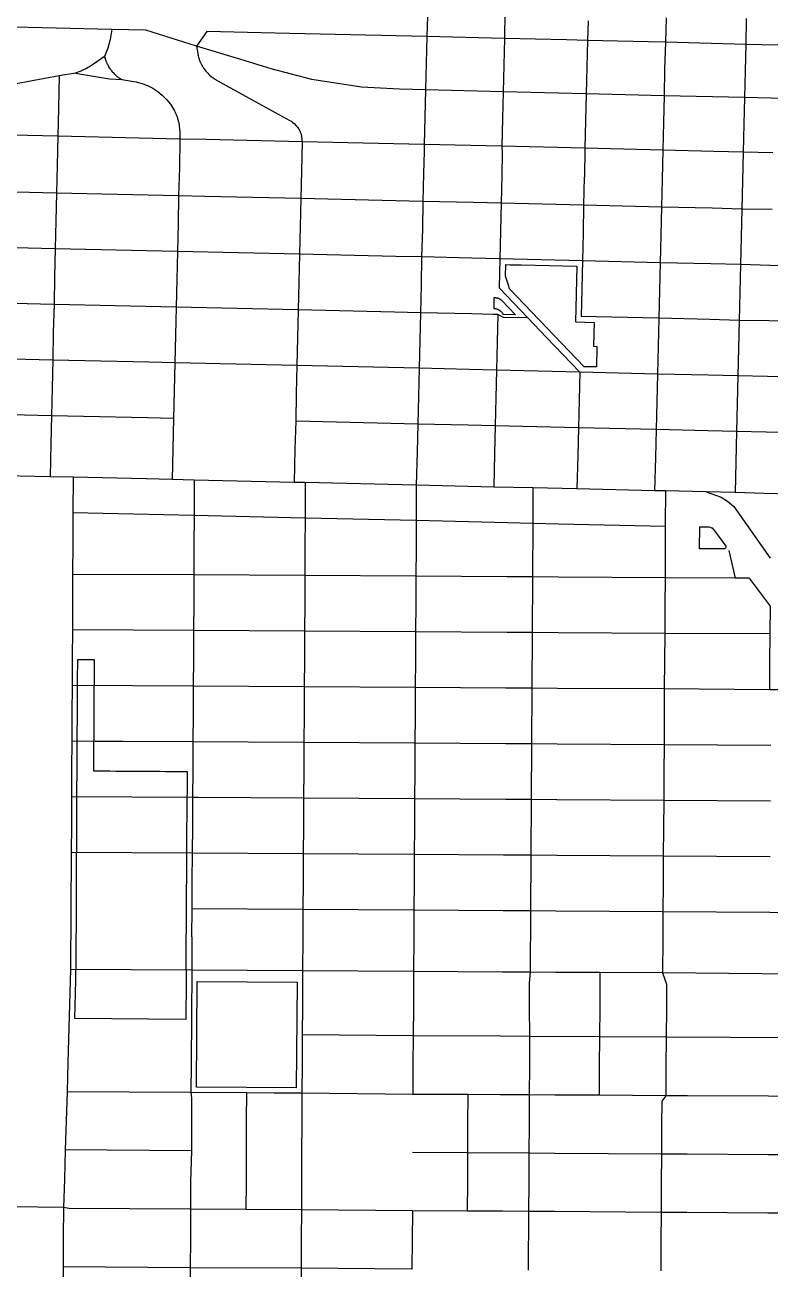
# Model space of a CAD drawing. Extents: x 1 to 394, y 101 to 384.
# Drawn here: x 111.73 to 141.66, y 213.8 to 263.77 of the extents above; entities that cross this region are included whole.
import ezdxf

# ---------------------------------------------------------------- set-up
doc = ezdxf.new("R2010")
doc.units = 0
doc.layers.get('0').update_dxf_attribs({"linetype": 'CONTINUOUS'})

msp = doc.modelspace()

# ---------------------------------------------------------------- linework, layer by layer
at = {"color": 4}
for points in [[(127.908892, 264.527581), (127.876206, 263.303953)], [(131.010932, 264.265667), (130.986417, 263.22211)], [(134.346232, 263.934179), (134.329888, 263.144353), (134.301266, 262.076239)], [(137.485107, 264.056954), (137.464678, 263.070693)], [(140.705825, 264.028311), (140.68131, 262.988839)], [(115.214284, 263.590423), (108.49456, 263.741841)], [(115.214284, 263.590423), (115.152892, 263.177092), (115.054726, 262.833326), (114.927866, 262.501848)], [(118.615062, 262.919265), (116.581137, 263.56178), (115.214284, 263.590381)], [(119.032489, 263.504484), (118.615062, 262.919265)], [(121.221918, 263.45537), (119.032489, 263.504505)], [(122.359607, 263.430824), (121.221918, 263.455339)], [(127.876153, 263.303953), (122.359607, 263.430824)], [(118.615062, 262.919265), (118.668283, 262.61643), (118.684626, 262.534608), (118.680436, 262.555038), (118.688817, 262.514074), (118.697198, 262.493645), (118.701389, 262.477302), (118.70977, 262.452787), (118.713961, 262.436443), (118.718151, 262.416014), (118.722342, 262.403756), (118.726533, 262.399566), (118.730723, 262.379136), (118.747067, 262.338173), (118.755448, 262.32183), (118.759638, 262.301401), (118.76802, 262.285057), (118.784363, 262.244094), (118.796621, 262.227751), (118.805002, 262.207321), (118.821345, 262.174634), (118.833603, 262.154205), (118.841984, 262.137862), (118.850365, 262.117433), (118.862623, 262.101089), (118.871004, 262.084746), (118.883262, 262.068402), (118.895519, 262.047973), (118.907777, 262.03163), (118.916158, 262.015286), (118.989808, 261.917121), (119.018409, 261.88852), (119.030666, 261.872177), (119.059267, 261.843576), (119.071525, 261.827233), (119.116574, 261.782183), (119.132917, 261.769926), (119.145175, 261.753582), (119.19431, 261.716705), (119.206567, 261.700362), (119.288389, 261.638969), (119.304733, 261.630588), (119.321076, 261.61833), (119.329457, 261.61414), (119.341715, 261.605759), (119.358058, 261.593501), (119.374402, 261.58512), (119.378592, 261.580929), (119.411279, 261.564586), (119.427622, 261.552328), (121.780747, 260.25504)], [(120.403438, 262.379074), (118.615062, 262.919265)], [(127.876153, 263.303953), (127.851638, 262.235838)], [(130.986375, 263.22211), (127.876153, 263.303932)], [(130.986375, 263.22211), (130.96186, 262.153996)], [(133.478649, 263.164814), (130.986375, 263.222121)], [(134.329867, 263.144353), (133.478649, 263.164782)], [(136.781209, 263.087057), (134.329867, 263.144364)], [(137.464646, 263.070693), (136.781209, 263.087036)], [(137.464646, 263.070693), (137.423683, 261.998482)], [(140.681268, 262.988839), (137.464646, 263.070661)], [(140.681268, 262.988839), (140.656753, 261.920725)], [(143.910168, 262.911083), (140.681268, 262.988819)], [(113.110784, 261.720194), (111.3838, 261.400995), (111.035948, 261.364117), (110.671721, 261.364117), (110.372972, 261.400995), (110.078319, 261.486902), (109.750927, 261.63832), (109.456275, 261.814294), (109.186179, 262.05165), (108.957005, 262.301285), (108.756474, 262.640956)], [(114.927814, 262.501848), (114.477647, 262.194917), (114.44077, 262.170402), (114.399807, 262.141801), (114.362929, 262.117286), (114.199233, 262.019121), (114.15827, 261.998692), (114.113221, 261.978262), (114.031399, 261.937299), (113.98635, 261.91687), (113.941301, 261.900526), (113.900338, 261.880097), (113.757103, 261.835048)], [(114.927814, 262.501848), (114.932004, 262.477333), (114.948348, 262.428198), (114.952538, 262.407769), (114.977053, 262.334119), (114.985435, 262.31369), (114.993816, 262.289174), (115.002197, 262.268745), (115.014455, 262.24423), (115.022836, 262.223801), (115.035093, 262.199286), (115.043475, 262.178857), (115.055732, 262.154341), (115.080247, 262.113378), (115.092505, 262.088863), (115.11702, 262.0479), (115.133363, 262.027471), (115.145621, 262.007041), (115.161964, 261.986612), (115.174222, 261.966183), (115.190565, 261.945754), (115.202823, 261.92941), (115.23551, 261.888447), (115.251853, 261.872104), (115.268196, 261.851674), (115.337761, 261.78211), (115.35819, 261.765767), (115.374533, 261.749423), (115.394962, 261.73308), (115.411306, 261.716736), (115.431735, 261.704479), (115.452164, 261.688136), (115.468508, 261.671792), (115.488937, 261.659535), (115.509366, 261.643191), (115.55033, 261.618676), (115.570759, 261.602333), (115.595274, 261.590075), (115.615703, 261.577818), (115.619894, 261.577818)], [(127.822953, 261.159542), (126.771214, 261.188143), (125.248837, 261.265879), (123.247661, 261.576896), (121.614788, 262.010698), (120.403438, 262.379011)], [(113.757385, 261.834786), (113.110784, 261.720194)], [(113.757385, 261.834786), (115.128345, 261.605612), (115.619433, 261.577011)], [(127.851607, 262.235838), (127.823006, 261.159542)], [(130.961828, 262.153996), (130.933228, 261.081785)], [(134.301225, 262.076239), (134.276709, 261.004028)], [(137.423714, 261.998482), (137.399199, 260.926271)], [(140.656711, 261.920725), (140.632196, 260.848514)], [(113.110784, 261.720194), (113.078097, 260.418819)], [(115.619433, 261.576959), (116.102328, 261.495137), (116.196407, 261.478793), (116.429667, 261.417401), (116.650659, 261.331493), (116.863469, 261.225094), (117.06399, 261.094137), (117.248147, 260.946805), (117.420035, 260.774927), (117.571452, 260.590771), (117.698313, 260.390239), (117.722828, 260.34519)], [(127.822953, 261.159542), (127.794352, 260.066871)], [(130.933175, 261.081785), (127.822953, 261.159521)], [(130.933175, 261.081785), (130.90866, 260.013671)], [(134.276668, 261.004028), (130.933175, 261.081764)], [(134.276668, 261.004028), (134.252152, 259.919539)], [(137.399168, 260.926271), (134.276668, 261.004007)], [(137.399168, 260.926271), (137.378739, 259.866339)], [(140.632154, 260.848514), (137.399168, 260.92625)], [(140.632154, 260.848514), (140.607639, 259.7804)], [(143.861064, 260.770758), (140.632154, 260.848494)], [(113.078045, 260.418819), (113.05353, 259.301591)], [(117.722922, 260.345148), (117.739266, 260.316547), (117.751523, 260.287946), (117.767867, 260.259345), (117.780124, 260.226659), (117.796468, 260.198058), (117.808725, 260.165371), (117.820983, 260.13677), (117.83324, 260.104083), (117.841621, 260.071396), (117.853879, 260.042795), (117.86226, 260.010109), (117.874518, 259.977422), (117.899033, 259.879257), (117.907414, 259.850656), (117.911605, 259.817969), (117.919986, 259.785282), (117.924177, 259.752595), (117.928367, 259.715718), (117.944711, 259.584761), (117.944711, 259.552074), (117.948901, 259.519388), (117.948901, 259.462081), (117.957282, 259.187889)], [(121.778484, 260.255123), (122.371885, 259.927732), (122.392315, 259.915474), (122.425002, 259.899131), (122.437259, 259.886873), (122.457688, 259.874616), (122.469946, 259.866234), (122.519081, 259.829357), (122.531338, 259.817099), (122.547682, 259.804842), (122.629504, 259.72302), (122.654019, 259.690333), (122.666276, 259.678076), (122.678534, 259.661732), (122.686915, 259.645389), (122.71143, 259.612702), (122.719811, 259.596359), (122.732069, 259.580015), (122.736259, 259.575825), (122.74045, 259.563567), (122.756793, 259.53088), (122.769051, 259.510451), (122.785394, 259.477764), (122.789585, 259.461421), (122.797966, 259.440992), (122.806347, 259.424648), (122.810538, 259.404219), (122.818919, 259.38379), (122.859883, 259.076869)], [(127.79431, 260.066871), (127.765709, 258.966017)], [(130.908618, 260.013671), (130.884103, 258.896442)], [(134.252111, 259.919539), (134.22351, 258.8146)], [(137.378707, 259.866339), (137.34602, 258.740929)], [(113.053498, 259.301591), (108.146708, 259.412087)], [(140.607607, 259.7804), (140.579006, 258.663172), (140.525733, 256.375526)], [(113.053498, 259.301591), (113.024897, 258.135259)], [(117.956182, 259.186999), (113.053498, 259.301591)], [(117.956182, 259.186999), (117.931667, 258.024763)], [(119.003836, 259.166538), (117.956182, 259.186967)], [(122.858877, 259.076513), (119.003836, 259.166506)], [(122.858877, 259.076513), (122.834362, 257.914267)], [(127.765668, 258.966017), (122.858877, 259.076513)], [(127.765668, 258.966017), (127.761477, 258.691825), (127.741048, 257.803771)], [(130.884072, 258.896442), (127.765668, 258.966007)], [(130.884072, 258.896442), (130.900415, 258.62225), (130.879986, 257.73011)], [(134.223468, 258.8146), (130.884072, 258.896421)], [(134.223468, 258.8146), (134.198953, 257.648257)], [(137.345968, 258.740929), (134.223468, 258.814579)], [(137.345968, 258.740929), (137.321453, 257.574597)], [(139.396258, 258.691825), (137.345968, 258.74096)], [(140.578954, 258.663172), (139.396258, 258.691773)], [(141.765757, 258.634529), (140.578954, 258.66313)], [(113.024845, 258.135259), (113.00033, 257.018031)], [(117.931636, 258.024763), (117.903035, 256.907535)], [(122.83432, 257.914267), (122.805719, 256.797039)], [(127.741111, 257.803771), (127.716595, 256.682457)], [(130.879975, 257.73011), (130.85546, 256.612882)], [(134.198911, 257.648257), (134.17031, 256.531039)], [(137.321411, 257.574597), (137.29281, 256.453283)], [(113.000299, 257.018031), (108.093508, 257.128527)], [(113.000299, 257.018031), (112.975783, 255.900813)], [(117.902983, 256.907535), (113.000299, 257.018031)], [(117.902983, 256.907535), (117.878467, 255.790317)], [(118.950636, 256.882988), (117.902983, 256.907503)], [(122.805677, 256.797039), (118.950636, 256.882946)], [(122.805677, 256.797039), (122.781162, 255.675724)], [(127.716554, 256.682457), (122.805677, 256.797039)], [(127.716554, 256.682457), (127.692038, 255.565228)], [(129.730018, 256.637439), (127.716554, 256.682488)], [(130.855418, 256.612882), (129.730018, 256.637397)], [(130.855418, 256.612882), (130.802197, 254.37434)], [(134.170268, 256.531039), (130.855418, 256.612861)], [(134.170268, 256.531039), (134.145753, 255.413811)], [(137.292758, 256.453283), (134.170268, 256.531018)], [(137.292758, 256.453283), (137.268243, 255.336054)], [(139.338962, 256.408265), (137.292758, 256.453314)], [(140.525754, 256.375526), (139.338962, 256.408265)], [(140.525754, 256.375526), (140.472533, 254.145165)], [(141.737104, 256.350969), (140.525754, 256.375484)], [(112.975742, 255.900813), (112.947141, 254.779488)], [(117.878436, 255.790317), (117.853921, 254.673088)], [(122.78112, 255.675724), (122.756605, 254.558507)], [(127.691997, 255.565228), (127.663396, 254.452096)], [(134.145711, 255.413811), (134.121196, 254.296593)], [(112.947088, 254.779488), (108.044404, 254.898166)], [(137.268211, 255.336054), (137.23961, 254.218836)], [(112.947088, 254.779488), (112.922573, 253.66227)], [(117.853879, 254.673088), (112.947088, 254.779488)], [(117.853879, 254.673088), (117.829364, 253.551774)], [(122.756573, 254.558507), (117.853879, 254.673088)], [(122.756573, 254.558507), (122.732016, 253.441278)], [(126.632064, 254.468471), (122.756573, 254.558465)], [(127.663354, 254.452096), (126.632064, 254.46844)], [(127.663354, 254.452096), (127.638839, 253.330782)], [(129.676808, 254.402993), (127.663354, 254.452128)], [(130.802218, 254.37434), (129.676808, 254.40294)], [(130.802218, 254.37434), (130.773617, 253.2162)], [(134.121154, 254.296593), (130.802218, 254.374329)], [(134.121154, 254.296593), (134.092553, 253.179365)], [(137.239558, 254.218836), (134.121154, 254.296572)], [(137.239558, 254.218836), (137.215043, 253.101608)], [(139.285762, 254.169722), (137.239558, 254.218857)], [(140.472554, 254.145165), (139.285762, 254.16968)], [(140.472554, 254.145165), (140.415248, 251.902537)], [(143.705551, 254.063323), (141.663443, 254.112458), (140.472554, 254.145113)], [(112.922542, 253.66227), (112.898027, 252.540956)], [(117.829322, 253.551774), (117.800721, 252.43046)], [(122.732016, 253.441278), (122.707501, 252.32405)], [(127.638797, 253.330782), (127.614282, 252.209468)], [(130.773576, 253.2162), (131.935811, 252.000754)], [(134.092511, 253.179365), (134.067996, 252.058051)], [(137.215011, 253.101608), (137.18641, 251.988476)], [(112.897985, 252.540956), (107.99529, 252.659634)], [(112.897985, 252.540956), (112.869384, 251.427824)], [(117.800679, 252.43046), (112.897985, 252.540956)], [(117.800679, 252.43046), (117.776164, 251.313232)], [(122.707459, 252.32405), (117.800679, 252.43046)], [(122.707459, 252.32405), (122.682944, 251.202736)], [(126.578865, 252.234025), (122.707459, 252.324018)], [(127.61424, 252.209468), (126.578865, 252.233983)], [(127.61424, 252.209468), (127.585639, 251.09224)], [(129.685001, 252.16445), (127.61424, 252.209499)], [(130.532123, 252.14399), (129.685001, 252.164419)], [(130.724462, 252.139893), (130.532123, 252.144084)], [(130.724462, 252.139893), (130.695819, 251.022675)], [(131.935811, 252.000754), (130.945454, 252.025269), (130.724462, 252.139851)], [(131.935811, 252.000754), (132.668352, 251.235475)], [(134.669538, 252.045772), (134.067954, 252.05803)], [(137.186358, 251.988476), (134.669538, 252.045783)], [(137.186358, 251.988476), (137.161843, 250.867162), (137.1332, 249.749933)], [(139.236648, 251.935276), (137.186358, 251.988497)], [(141.610243, 251.882076), (140.415258, 251.902505), (139.236648, 251.935224)], [(140.415258, 251.902537), (140.366123, 249.672176)], [(143.652351, 251.828876), (141.610243, 251.882097)], [(112.869342, 251.427824), (112.844827, 250.310596)], [(117.776122, 251.313232), (117.751607, 250.196003)], [(122.682902, 251.202736), (122.654301, 250.085518), (122.629744, 248.968289)], [(127.585597, 251.09224), (127.561082, 249.979108)], [(130.695819, 251.022675), (130.671304, 249.905447)], [(132.668352, 251.235475), (134.014754, 249.82769)], [(112.844785, 250.310596), (107.946187, 250.425178)], [(112.844785, 250.310596), (112.82027, 249.193367)], [(116.699826, 250.22056), (112.844785, 250.310554)], [(117.751565, 250.196003), (116.699826, 250.220518)], [(117.751565, 250.196003), (117.70243, 247.961557)], [(122.65426, 250.085518), (117.751565, 250.196003)], [(127.56104, 249.979108), (122.65426, 250.085518)], [(127.56104, 249.979108), (127.532439, 248.857793)], [(129.570408, 249.930004), (127.56104, 249.979139)], [(130.671262, 249.905447), (129.570408, 249.929962)], [(130.671262, 249.905447), (130.642661, 248.788219)], [(134.014754, 249.82769), (130.671262, 249.905426)], [(134.014754, 249.82769), (133.986153, 248.710472)], [(137.133158, 249.749933), (134.014754, 249.827669)], [(137.133158, 249.749933), (137.108643, 248.636801)], [(139.183448, 249.70083), (137.133158, 249.749965)], [(140.366155, 249.672176), (139.183448, 249.700777)], [(140.366155, 249.672176), (140.31702, 247.43773)], [(143.599151, 249.59443), (141.552947, 249.643565), (140.366155, 249.672135)], [(112.820228, 249.193367), (112.791627, 248.076149)], [(122.629703, 248.968289), (122.605187, 247.851061)], [(127.532397, 248.857793), (127.507882, 247.740565)], [(130.642619, 248.788219), (130.618104, 247.671001)], [(133.986101, 248.710472), (133.961586, 247.593244)], [(137.108601, 248.636801), (137.084086, 247.519583)], [(112.791585, 248.076149), (107.888891, 248.190731)], [(112.791585, 248.076149), (112.76707, 246.958921)], [(116.650712, 247.99021), (112.791585, 248.076118)], [(117.702462, 247.961557), (116.650712, 247.990158)], [(117.702462, 247.961557), (117.645155, 245.510215)], [(122.605146, 247.851061), (122.576545, 246.737929)], [(127.50784, 247.740565), (122.605146, 247.851061)], [(127.50784, 247.740565), (127.483325, 246.623347)], [(130.618062, 247.671001), (129.517208, 247.695516), (127.50784, 247.740607)], [(130.618062, 247.671001), (130.593547, 246.553772)], [(133.961554, 247.593244), (130.618062, 247.67098)], [(133.961554, 247.593244), (133.937039, 246.476016)], [(137.084055, 247.519583), (133.961554, 247.593233)], [(137.084055, 247.519583), (137.055454, 246.402355)], [(139.154805, 247.466384), (137.084055, 247.519604)], [(140.317041, 247.43773), (139.154805, 247.466331)], [(140.317041, 247.43773), (140.259734, 244.986388)], [(141.507929, 247.409087), (140.317041, 247.437688)], [(143.545941, 247.355888), (141.507929, 247.409108)], [(112.767028, 246.958921), (112.738427, 245.620711)], [(122.576503, 246.737929), (122.543816, 245.395623)], [(127.483283, 246.623347), (127.450596, 245.285127)], [(130.593505, 246.553772), (130.560818, 245.211466)], [(133.936997, 246.476016), (133.90431, 245.133709)], [(137.055401, 246.402355), (137.022715, 245.064145)], [(112.738385, 245.620711), (107.831594, 245.731207)], [(113.663264, 245.60025), (112.738385, 245.62068)], [(113.663264, 245.60025), (113.654883, 244.180187)], [(116.597512, 245.534772), (113.663264, 245.60025)], [(117.645165, 245.510215), (116.597512, 245.53473)], [(118.529123, 245.489754), (117.645165, 245.510184)], [(118.529123, 245.489754), (118.524933, 244.069691)], [(122.543764, 245.395623), (118.529123, 245.489702)], [(122.985748, 245.387441), (122.543764, 245.395822)], [(122.985748, 245.387441), (122.981557, 243.963292)], [(127.450544, 245.285127), (122.985748, 245.387482)], [(127.450544, 245.285127), (127.446353, 243.860978)], [(130.560766, 245.211466), (127.450544, 245.285116)], [(132.136343, 245.174641), (130.560766, 245.211519)], [(132.136343, 245.174641), (132.127961, 243.746385)], [(133.904258, 245.133709), (132.136343, 245.174673)], [(137.022662, 245.064145), (133.904258, 245.133709)], [(137.46055, 245.051867), (137.022662, 245.064124)], [(137.46055, 245.051867), (137.452169, 243.713646)], [(139.097509, 245.015031), (137.46055, 245.051909)], [(139.097509, 245.015031), (139.69091, 244.798135), (139.944631, 244.646718), (140.198362, 244.425726), (140.37024, 244.196552), (141.667539, 242.359072)], [(140.259755, 244.986388), (139.097509, 245.014989)], [(141.413808, 244.949553), (140.259755, 244.98643)], [(143.488655, 244.900449), (141.413808, 244.949584)], [(113.655082, 244.180187), (113.650891, 242.944281)], [(118.525027, 244.069691), (113.655082, 244.180187)], [(118.525027, 244.069691), (118.516646, 242.874706)], [(122.981651, 243.963292), (118.525027, 244.069691)], [(122.981651, 243.963292), (122.977461, 242.809228)], [(127.446458, 243.860978), (122.981651, 243.963333)], [(127.446458, 243.860978), (127.438077, 242.743749)], [(131.121428, 243.770942), (127.446458, 243.860936)], [(132.12816, 243.746385), (131.121428, 243.7709)], [(132.12816, 243.746385), (132.111817, 241.601974)], [(133.155353, 243.725925), (132.12816, 243.746354)], [(137.452368, 243.627707), (133.155353, 243.725872)], [(137.452368, 243.627707), (137.448177, 242.600514), (137.43989, 241.569235)], [(137.452368, 243.713646), (137.452368, 243.627739)], [(113.650986, 242.944281), (113.642605, 241.704288)], [(118.516845, 242.874706), (118.512654, 241.683817)], [(122.977555, 242.809228), (122.973364, 241.655174)], [(127.438276, 242.743749), (127.434085, 241.630617)], [(140.006024, 242.65781), (140.255659, 241.55286)], [(118.512748, 241.683817), (113.642804, 241.704246), (113.638613, 240.591156), (113.634517, 239.473928)], [(118.512748, 241.683817), (118.508558, 240.562503)], [(122.973469, 241.655174), (118.512748, 241.683775)], [(122.973469, 241.655174), (122.969279, 240.537946)], [(127.434179, 241.630617), (122.973469, 241.655174)], [(127.434179, 241.630617), (127.429989, 240.513399)], [(131.105053, 241.610157), (127.434179, 241.630586)], [(132.111786, 241.601974), (131.105053, 241.610356)], [(132.111786, 241.601974), (132.107595, 239.367528)], [(133.147161, 241.593792), (132.111786, 241.602174)], [(137.440089, 241.569235), (133.147161, 241.59375)], [(137.440089, 241.569235), (137.431708, 240.452007)], [(140.255659, 241.55286), (137.440089, 241.569204)], [(140.820407, 241.548775), (140.255659, 241.552965)], [(140.820407, 241.548775), (141.659347, 240.42746)], [(118.508663, 240.562503), (118.504472, 239.445285)], [(122.969373, 240.537946), (122.965182, 239.420728)], [(127.430083, 240.513399), (127.421702, 239.396171)], [(137.431907, 240.452007), (137.427716, 239.334789), (137.41943, 238.217561)], [(141.659347, 240.42746), (141.650966, 239.310232)], [(113.634611, 239.473928), (113.62623, 238.3567)], [(118.504566, 239.445285), (113.634611, 239.473886)], [(118.504566, 239.445285), (118.496185, 238.328057)], [(122.965277, 239.420728), (118.504566, 239.445243)], [(122.965277, 239.420728), (122.956895, 238.3035)], [(127.421901, 239.396171), (122.965277, 239.420686)], [(127.421901, 239.396171), (127.41771, 238.278943)], [(131.100967, 239.371614), (127.421901, 239.396129)], [(132.1077, 239.367528), (131.100967, 239.371719)], [(132.1077, 239.367528), (132.091356, 237.133072)], [(133.143075, 239.359336), (132.1077, 239.367717)], [(137.427811, 239.334789), (133.143075, 239.359304)], [(141.651165, 239.310232), (137.427811, 239.334747)], [(141.651165, 239.310232), (141.642783, 238.193004)], [(113.626429, 238.3567), (113.622238, 237.235385)], [(118.496384, 238.328057), (118.488003, 237.210828)], [(122.957094, 238.3035), (122.948713, 237.186282)], [(127.417805, 238.278943), (127.409423, 237.161725)], [(137.419629, 238.217561), (137.411247, 237.100332)], [(141.642982, 238.193004), (141.638792, 237.071689)], [(113.622343, 237.235385), (113.613962, 236.118157)], [(118.488202, 237.210828), (113.622343, 237.235343)], [(118.488202, 237.210828), (118.484011, 236.09361)], [(122.948912, 237.186282), (118.488202, 237.210797)], [(122.948912, 237.186282), (122.944722, 236.069053)], [(127.409622, 237.161725), (122.948912, 237.18624)], [(127.409622, 237.161725), (127.401241, 236.040411)], [(131.043671, 237.137168), (127.409622, 237.161683)], [(132.091325, 237.133072), (131.043671, 237.137262)], [(132.091325, 237.133072), (132.079067, 234.894539)], [(133.1267, 237.124889), (132.091325, 237.133271)], [(137.411446, 237.100332), (133.1267, 237.124847)], [(137.411446, 237.100332), (137.407256, 235.979018)], [(141.638886, 237.071689), (137.411446, 237.10029)], [(142.735654, 237.063507), (141.638886, 237.071889)], [(113.61415, 236.118157), (113.60996, 235.005025)], [(118.484106, 236.09361), (118.475724, 234.976382)], [(122.944816, 236.069053), (122.936435, 234.951825)], [(127.40144, 236.040411), (127.39725, 234.923182)], [(137.40735, 235.979018), (137.403159, 234.8618)], [(113.610064, 235.005025), (113.601683, 233.887807)], [(114.551308, 234.996843), (113.610064, 235.005224)], [(115.668536, 234.992757), (114.551308, 234.996948)], [(118.475923, 234.976382), (115.668536, 234.992726)], [(118.475923, 234.976382), (118.467542, 233.859154)], [(122.936634, 234.951825), (118.475923, 234.97634)], [(122.936634, 234.951825), (122.928252, 233.830511)], [(127.397344, 234.923182), (122.936634, 234.951783)], [(127.397344, 234.923182), (127.388963, 233.805954)], [(131.031393, 234.902722), (127.397344, 234.923151)], [(132.079046, 234.894539), (131.031393, 234.902921)], [(132.079046, 234.894539), (132.062703, 232.660083)], [(133.110336, 234.890443), (132.079046, 234.894634)], [(137.403254, 234.8618), (133.110336, 234.890401)], [(137.403254, 234.8618), (137.394873, 233.744572)], [(141.692086, 234.833147), (137.403254, 234.861748)], [(113.601872, 233.887807), (113.597681, 232.766493)], [(118.467741, 233.859154), (118.45936, 232.73784)], [(122.928451, 233.830511), (122.924261, 232.713283)], [(127.389162, 233.805954), (127.380781, 232.688736)], [(137.395072, 233.744572), (137.38669, 232.627344)], [(113.597786, 232.766493), (113.593595, 231.649265)], [(118.459549, 232.73784), (113.597786, 232.766441)], [(118.459549, 232.73784), (118.455358, 231.620622)], [(122.924355, 232.713283), (118.668262, 232.737798), (118.459549, 232.737798)], [(122.924355, 232.713283), (122.915974, 231.596065)], [(127.38098, 232.688736), (122.924355, 232.713251)], [(127.38098, 232.688736), (127.372598, 231.571508)], [(131.039575, 232.664179), (127.38098, 232.688694)], [(132.062682, 232.660083), (131.039575, 232.664273)], [(132.062682, 232.660083), (132.050424, 230.425636)], [(133.098057, 232.651901), (132.062682, 232.660282)], [(137.386889, 232.627344), (133.098057, 232.651859)], [(137.386889, 232.627344), (137.378508, 231.506029)], [(141.675722, 232.598701), (137.386889, 232.627302)], [(113.59369, 231.649265), (113.585308, 230.52795)], [(118.455463, 231.620622), (118.447081, 230.503393)], [(122.916173, 231.596065), (122.907792, 230.478836)], [(127.372797, 231.571508), (127.368607, 230.454279)], [(137.378707, 231.506029), (137.370326, 230.388801)], [(113.585507, 230.52795), (113.560992, 225.833969)], [(118.44727, 230.503393), (113.585507, 230.527908)], [(118.44727, 230.503393), (118.438889, 229.386165)], [(122.907991, 230.478836), (118.44727, 230.503351)], [(122.907991, 230.478836), (122.89961, 229.361618)], [(127.368701, 230.454279), (122.907991, 230.478794)], [(127.368701, 230.454279), (127.36032, 229.332965)], [(130.945454, 230.429733), (127.368701, 230.454248)], [(132.050403, 230.425636), (130.945454, 230.429827)], [(132.050403, 230.425636), (132.03406, 228.187094)], [(133.098057, 230.417454), (132.050403, 230.425836)], [(137.370515, 230.388801), (133.098057, 230.417402)], [(137.370515, 230.388801), (137.366324, 229.271583)], [(141.663443, 230.360158), (137.370515, 230.388759)], [(118.439088, 229.386165), (118.434897, 228.268947)], [(122.899798, 229.361618), (122.895608, 228.24439)], [(127.360519, 229.332965), (127.356328, 228.211651)], [(137.366429, 229.271583), (137.358047, 228.154355)], [(118.435002, 228.268947), (118.426621, 227.147622)], [(122.895712, 228.24439), (118.435002, 228.268905)], [(122.895712, 228.24439), (122.887331, 227.123076)], [(127.356423, 228.211651), (122.895712, 228.244338)], [(127.356423, 228.211651), (127.348041, 227.094423)], [(130.933175, 228.195276), (127.356423, 228.211619)], [(132.034029, 228.187094), (130.933175, 228.195475)], [(132.034029, 228.187094), (132.017685, 225.72757)], [(133.069404, 228.178912), (132.034029, 228.187293)], [(137.358236, 228.154355), (133.069404, 228.17887)], [(137.358236, 228.154355), (137.349855, 227.033041)], [(141.647068, 228.11753), (137.358236, 228.154407)], [(142.682454, 228.113433), (141.647068, 228.117624)], [(118.426809, 227.147622), (118.426809, 225.805316)], [(122.88753, 227.123076), (122.88334, 225.78077)], [(127.34824, 227.094423), (127.335983, 225.756213)], [(137.350054, 227.033041), (137.341673, 225.694831)], [(113.56095, 225.833969), (113.458595, 222.097607)], [(118.426809, 225.805316), (113.56095, 225.833917)], [(118.426809, 225.805316), (118.402294, 222.064868)], [(122.883434, 225.78077), (118.426809, 225.805285)], [(122.883434, 225.78077), (122.875053, 224.381167)], [(127.335962, 225.756213), (122.883434, 225.780728)], [(127.335962, 225.756213), (127.331771, 224.340246)], [(130.916811, 225.731656), (127.335962, 225.756171)], [(132.017664, 225.72757), (130.916811, 225.73176)], [(132.017664, 225.72757), (131.989063, 225.281489), (131.984873, 224.315689)], [(133.053039, 225.719377), (132.017664, 225.727758)], [(134.825051, 225.711195), (133.053039, 225.719576)], [(134.825051, 225.711195), (134.81667, 224.307507)], [(137.341872, 225.694831), (134.825051, 225.711174)], [(142.666079, 225.653899), (137.341872, 225.694862)], [(137.341872, 225.694831), (137.497385, 225.244664), (137.493195, 224.291132)], [(122.875252, 224.381167), (122.86687, 223.206653)], [(127.331866, 224.340246), (127.323484, 223.169818)], [(131.984925, 224.315689), (132.001269, 223.149357)], [(134.816859, 224.307507), (134.808478, 223.132982)], [(137.493289, 224.291132), (137.484908, 223.112521)], [(122.867059, 223.206653), (122.862868, 222.036225)], [(127.323683, 223.169818), (122.867059, 223.206695)], [(127.323683, 223.169818), (127.315302, 221.995304)], [(130.830872, 223.161635), (127.323683, 223.170017)], [(132.001289, 223.149357), (130.830872, 223.161614)], [(132.001289, 223.149357), (131.992908, 221.974832)], [(134.808677, 223.132982), (132.001289, 223.149325)], [(134.808677, 223.132982), (134.800295, 221.958468)], [(137.485107, 223.112521), (134.808677, 223.132951)], [(137.485107, 223.112521), (137.476726, 221.938007)], [(142.649715, 223.083879), (137.485107, 223.112479)], [(113.458647, 222.097607), (113.42177, 220.927179)], [(118.402263, 222.064868), (118.398072, 220.890354)], [(122.862973, 222.036225), (122.850716, 220.8617)], [(127.315501, 221.995304), (127.30712, 220.820779)], [(131.993107, 221.974832), (131.988917, 220.800318)], [(134.800494, 221.958468), (134.792113, 220.783954)], [(137.476925, 221.938007), (137.468544, 220.767579)], [(113.421812, 220.927179), (113.389125, 219.756761)], [(118.398166, 220.890354), (113.421812, 220.927231)], [(118.398166, 220.890354), (118.418596, 220.669362), (118.414405, 219.724022)], [(120.624431, 220.878075), (118.398166, 220.890333)], [(120.624431, 220.878075), (120.62024, 219.793586)], [(121.737563, 220.869893), (120.624431, 220.878274)], [(122.850695, 220.8617), (121.737563, 220.870082)], [(122.850695, 220.8617), (122.842313, 217.272669)], [(127.307319, 220.820779), (122.850695, 220.861742)], [(129.517208, 220.8085), (127.307319, 220.820758)], [(129.517208, 220.8085), (129.508827, 219.638083)], [(130.818593, 220.804415), (129.517208, 220.808605)], [(131.145985, 220.800318), (130.818593, 220.804509)], [(131.989011, 220.800318), (131.145985, 220.800318)], [(131.989011, 220.800318), (131.98063, 219.625804)], [(133.0203, 220.792136), (131.989011, 220.800517)], [(134.792312, 220.783954), (133.0203, 220.792335)], [(137.468732, 220.767579), (134.792312, 220.783923)], [(137.468732, 220.767579), (137.309133, 220.546587), (137.304942, 219.593065)], [(138.344508, 220.763483), (137.468732, 220.767673)], [(141.602061, 220.743022), (138.344508, 220.763451)], [(142.63334, 220.738936), (141.602061, 220.743127)], [(113.389072, 219.756761), (113.352195, 218.586333)], [(118.414531, 219.724022), (118.414531, 218.553594)], [(120.620334, 219.793586), (120.611953, 217.284948)], [(129.509026, 219.638083), (129.504836, 218.467655)], [(131.980829, 219.625804), (131.972448, 218.459472)], [(137.305036, 219.593065), (137.296655, 218.422637)], [(113.282673, 216.282312), (110.180633, 216.310913), (109.881884, 216.409078), (109.595424, 216.593245), (106.133253, 219.2533)], [(113.352237, 218.586333), (113.31955, 217.411819)], [(118.414531, 218.553594), (113.352237, 218.58628)], [(118.414531, 218.553594), (118.38593, 217.301323)], [(129.50493, 218.467655), (127.303223, 218.479912)], [(129.50493, 218.467655), (129.500844, 217.297226)], [(131.972647, 218.459472), (129.50493, 218.467854)], [(131.972647, 218.459472), (131.964265, 217.280862)], [(133.008022, 218.45128), (131.972647, 218.459661)], [(137.296854, 218.422637), (133.008022, 218.451238)], [(137.296854, 218.422637), (137.288473, 217.252209)], [(141.585686, 218.393994), (138.332229, 218.418509), (137.296854, 218.422731)], [(142.616976, 218.389898), (141.585686, 218.394088)], [(113.319498, 217.411819), (113.28262, 216.282312)], [(118.385888, 217.301323), (118.381697, 216.208651)], [(120.612152, 217.284948), (120.607961, 216.192276)], [(122.842512, 217.272669), (122.838322, 216.179998), (120.608056, 216.192256)], [(129.500844, 217.297226), (129.492463, 216.134991)], [(131.964464, 217.280862), (131.960274, 216.11452), (131.944025, 213.765491)], [(137.288672, 217.252209), (137.284481, 216.08178)], [(113.282673, 216.282312), (113.270415, 215.06278)], [(118.381792, 216.208651), (113.503654, 216.241338), (113.282673, 216.282301)], [(118.381792, 216.208651), (118.37341, 215.034127)], [(120.608056, 216.192276), (118.381792, 216.20862)], [(122.838416, 216.179998), (122.830035, 215.00958)], [(127.290944, 216.147259), (122.838416, 216.179946)], [(127.290944, 216.147259), (127.282563, 214.976841)], [(129.492651, 216.134991), (127.290944, 216.147259)], [(130.908618, 216.126798), (129.492651, 216.135179)], [(131.960368, 216.11452), (130.908618, 216.126777)], [(132.991657, 216.110434), (131.960368, 216.114624)], [(137.284576, 216.08178), (132.991657, 216.110381)], [(137.284576, 216.08178), (137.276194, 214.907266)], [(138.315865, 216.073598), (137.284576, 216.081979)], [(141.569322, 216.049041), (138.315865, 216.073556)], [(142.604697, 216.044955), (141.569322, 216.049146)], [(113.270394, 215.06278), (113.266204, 213.888256), (113.257917, 212.713741)], [(118.373609, 215.034127), (118.365228, 213.859613)], [(122.830234, 215.00958), (122.821853, 213.839152)], [(127.282762, 214.976841), (127.274381, 213.802317)], [(137.276393, 214.907266), (137.268012, 213.732752)], [(118.365427, 213.859613), (113.266298, 213.888214)], [(118.365427, 213.859613), (118.361237, 212.685099)], [(122.822052, 213.839152), (118.365427, 213.859581)], [(122.822052, 213.839152), (122.813671, 212.668724)], [(127.27458, 213.802317), (122.822052, 213.839194)]]:
    msp.add_lwpolyline(points, dxfattribs=at)
at = {"color": 3}
for points in [[(131.444723, 254.136983), (131.669812, 254.132792), (133.89198, 254.075486), (133.838759, 251.84104), (134.595856, 251.824696), (134.571341, 250.862982), (134.706384, 250.858791), (134.685954, 250.032119), (134.190781, 250.044376), (131.199237, 253.170973), (131.150102, 253.318294), (131.031424, 253.678425), (131.039805, 254.144956), (131.223972, 254.140765), (131.444954, 254.136575)], [(130.945454, 252.135807), (130.920939, 252.176771), (130.908681, 252.193114), (130.892338, 252.213543), (130.88008, 252.229887), (130.863737, 252.24623), (130.843307, 252.262574), (130.826964, 252.274831), (130.810621, 252.291174), (130.769657, 252.31569), (130.749228, 252.324071), (130.728799, 252.336328), (130.70837, 252.34471), (130.683854, 252.3489), (130.663425, 252.357281), (130.63891, 252.361472), (130.618481, 252.365663), (130.593966, 252.369853), (130.573537, 252.369853), (130.581918, 252.815923), (130.635139, 252.815923), (130.659654, 252.811733), (130.684169, 252.811733), (130.708684, 252.803351), (130.729113, 252.799161), (130.753628, 252.79078), (130.774057, 252.782398), (130.815021, 252.757883), (130.855984, 252.725196), (130.872327, 252.708853), (131.432979, 252.123644), (130.945988, 252.135902)], [(139.825953, 242.727385), (138.827413, 242.731576), (138.831604, 243.615533), (139.191735, 243.607152), (139.21625, 243.607152), (139.265385, 243.598771), (139.285814, 243.586513), (139.310329, 243.578132), (139.330758, 243.565875), (139.363445, 243.533188), (139.396132, 243.492225), (139.879027, 242.829248), (139.891285, 242.804733), (139.887094, 242.776132), (139.874836, 242.751617), (139.854407, 242.731188), (139.825806, 242.726997)], [(113.732828, 223.861437), (113.777878, 225.391985), (113.786259, 226.284136), (113.79464, 228.293494), (113.806898, 230.306958), (113.811088, 230.753028), (113.815279, 231.57969), (113.815279, 231.714743), (113.819469, 232.541404), (113.819469, 232.991571), (113.82366, 233.818232), (113.82366, 233.953285), (113.832041, 234.779947), (113.832041, 235.226017), (113.836232, 236.052679), (113.836232, 236.187732), (113.844613, 237.014393), (113.844613, 237.460463), (113.848804, 238.287135), (114.511769, 238.282945), (114.507579, 237.456283), (114.503388, 237.010213), (114.499198, 236.183541), (114.499198, 236.048499), (114.495007, 235.221837), (114.482749, 234.775756), (114.478559, 233.949095), (114.478559, 233.814052), (114.699551, 233.809862), (115.145621, 233.809862), (115.366613, 233.805671), (115.816779, 233.805671), (116.037761, 233.80148), (116.483831, 233.80148), (116.704823, 233.79729), (117.150893, 233.79729), (117.375981, 233.793099), (118.043043, 233.793099), (118.243564, 233.788909), (118.239374, 232.962247), (118.235183, 232.741255), (118.222925, 230.72779), (118.222925, 230.28172), (118.19841, 226.254801), (118.202601, 225.358565), (118.190343, 223.82392), (113.733719, 223.860798)], [(118.647801, 225.359246), (122.658356, 225.330645), (122.629755, 221.086831), (118.619211, 221.115432), (118.647812, 225.359246)]]:
    msp.add_lwpolyline(points, dxfattribs=at)

doc.saveas('drawing.dxf')
